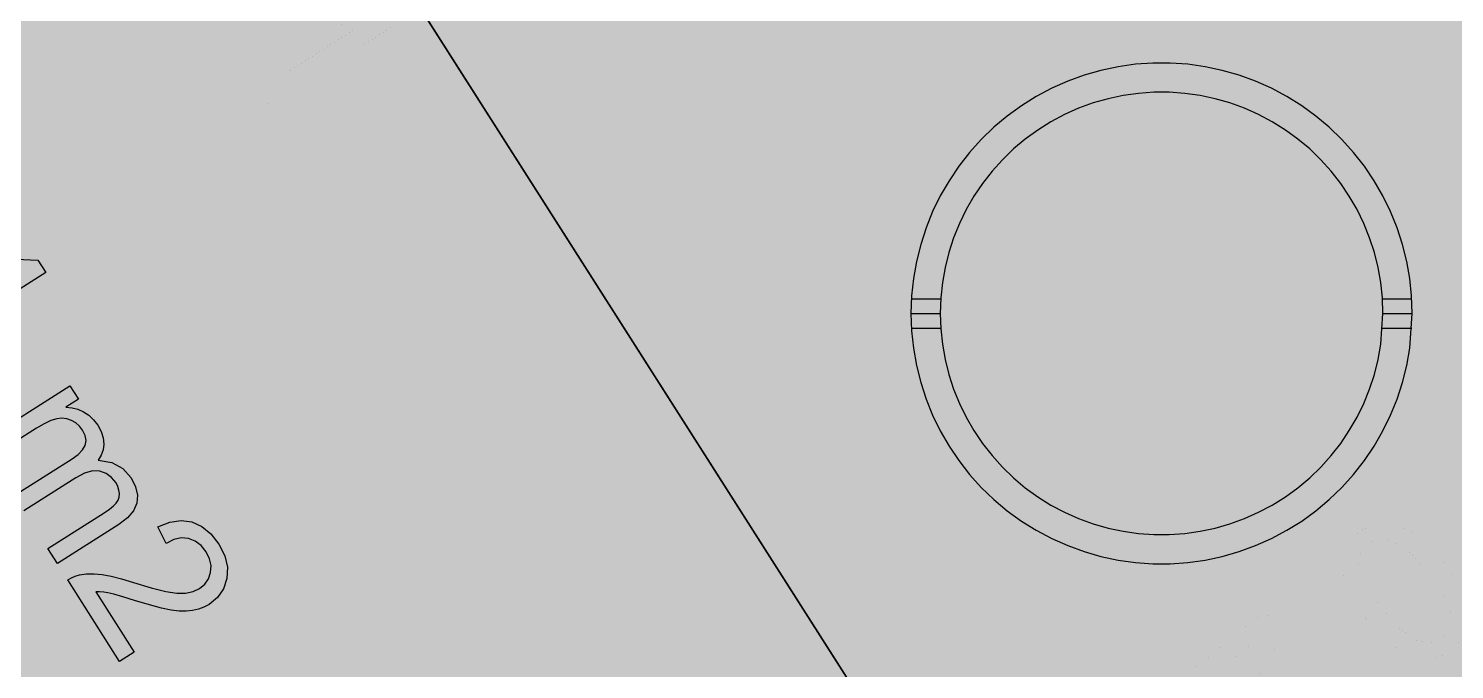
# Model space of a CAD drawing. Extents: x -5280327 to 29700, y -3925683 to 5564800.
# Drawn here: x 19297.6 to 19679.6, y 4095 to 4266.9 of the extents above; entities that cross this region are included whole.
import ezdxf

# ---------------------------------------------------------------- set-up
doc = ezdxf.new("R2010")
doc.units = 0
doc.linetypes.add('6', pattern=[2640.874023, 1320.437012, -1320.437012])
doc.layers.get('0').update_dxf_attribs({"linetype": 'CONTINUOUS'})
for name, color, linetype in [('31_PREDIOS_TOTAL', 7, 'CONTINUOUS'), ('CIRCULO', 7, 'CONTINUOUS'), ('LOTES', 7, 'CONTINUOUS')]:
    doc.layers.add(name, color=color, linetype=linetype)

msp = doc.modelspace()

# ---------------------------------------------------------------- linework, layer by layer
at = {"color": 7, "linetype": '6', "const_width": 10343.08}
msp.add_lwpolyline([(0, 29405.62), (24528.32, 0)], dxfattribs=at)
msp.add_lwpolyline([(0, 29405.62), (24528.32, 0)], dxfattribs=at)
at = {"layer": '31_PREDIOS_TOTAL', "color": 7, "const_width": 0.00153}
for points in [[(19361.88, 4246.22), (19359.29, 4250.28), (19385.14, 4266.74), (19385.14, 4266.74), (19383.52, 4267.22), (19381.78, 4267.91), (19379.9, 4268.8), (19379.9, 4268.8), (19378.07, 4269.79), (19376.47, 4270.76), (19375.09, 4271.73), (19379.01, 4274.23), (19379.01, 4274.23), (19381.53, 4272.78), (19384.09, 4271.62), (19386.67, 4270.75), (19386.67, 4270.75), (19389.15, 4270.17), (19391.39, 4269.91), (19393.38, 4269.96), (19395.05, 4267.34), (19361.88, 4246.22)], [(19656.49, 4108.04), (19656.49, 4108.04), (19653.9, 4111.51), (19651.93, 4114.71), (19650.59, 4117.64), (19650.59, 4117.64), (19649.82, 4120.36), (19649.55, 4122.95), (19649.8, 4125.39), (19649.8, 4125.39), (19650.58, 4127.67), (19651.94, 4129.75), (19653.88, 4131.63), (19653.88, 4131.63), (19655.53, 4132.79), (19657.24, 4133.61), (19658.98, 4134.11), (19658.98, 4134.11), (19660.75, 4134.3), (19662.54, 4134.17), (19664.33, 4133.73), (19664.33, 4133.73), (19666.15, 4133), (19668, 4132), (19669.88, 4130.72), (19669.88, 4130.72), (19671.87, 4129.04), (19674.03, 4126.82), (19676.38, 4124.07), (19676.38, 4124.07), (19678.95, 4120.62), (19680.91, 4117.44)], [(19660.34, 4111.14), (19664.12, 4106.85), (19667.39, 4103.99), (19670.16, 4102.56), (19670.16, 4102.56), (19672.53, 4102.2), (19674.65, 4102.54), (19676.5, 4103.58), (19676.5, 4103.58), (19677.9, 4105.17), (19678.68, 4107.16), (19678.82, 4109.57), (19678.82, 4109.57), (19678.01, 4112.57), (19675.91, 4116.37), (19672.53, 4120.97), (19672.53, 4120.97), (19668.74, 4125.27), (19665.47, 4128.13), (19662.71, 4129.55), (19662.71, 4129.55), (19660.33, 4129.91), (19658.21, 4129.56), (19656.33, 4128.5), (19656.33, 4128.5), (19654.93, 4126.96), (19654.14, 4125.13), (19653.98, 4123), (19653.98, 4123), (19654.82, 4119.75), (19656.94, 4115.79), (19660.34, 4111.14)], [(19609.08, 4094.66), (19628.82, 4110.57), (19631.17, 4107.66), (19631.17, 4107.66), (19631.08, 4103.81), (19631.37, 4099.51), (19632.03, 4094.77)], [(19680.92, 4102.39), (19678.98, 4100.5), (19678.98, 4100.5), (19675.97, 4098.65), (19672.81, 4097.84), (19669.5, 4098.07), (19669.5, 4098.07), (19665.35, 4099.79), (19661.02, 4103.11), (19656.49, 4108.04)], [(19627.97, 4090.79), (19627.28, 4095.16), (19626.93, 4099.27), (19626.92, 4103.1), (19611.98, 4091.06)]]:
    msp.add_lwpolyline(points, dxfattribs=at)
at = {"layer": '31_PREDIOS_TOTAL', "color": 7}
for points in [[(19266.57, 4184.5, 33030.86), (19274.48, 4189.52, 33030.86), (19265.38, 4203.87, 33030.86), (19269.1, 4206.23, 33030.86), (19300.11, 4204.74, 33030.86), (19302.21, 4201.43, 33030.86), (19280.78, 4187.83, 33030.86), (19283.62, 4183.36, 33030.86), (19279.9, 4181, 33030.86), (19277.06, 4185.46, 33030.86), (19269.14, 4180.44, 33030.86), (19266.57, 4184.5, 33030.86)], [(19284.73, 4155.87, 33030.86), (19308.69, 4171.08, 33030.86), (19310.99, 4167.45, 33030.86), (19307.63, 4165.31, 33030.86), (19307.63, 4165.31, 33030.86), (19309.26, 4165.18, 33030.86), (19310.84, 4164.78, 33030.86), (19312.37, 4164.11, 33030.86), (19312.37, 4164.11, 33030.86), (19313.79, 4163.18, 33030.86), (19315.05, 4161.99, 33030.86), (19316.15, 4160.53, 33030.86), (19316.15, 4160.53, 33030.86), (19317.08, 4158.78, 33030.86), (19317.64, 4157.09, 33030.86), (19317.81, 4155.46, 33030.86), (19317.81, 4155.46, 33030.86), (19317.63, 4153.91, 33030.86), (19317.1, 4152.45, 33030.86), (19316.25, 4151.1, 33030.86), (19316.25, 4151.1, 33030.86), (19319.9, 4150.49, 33030.86), (19322.86, 4148.92, 33030.86), (19325.14, 4146.36, 33030.86), (19325.14, 4146.36, 33030.86), (19326.31, 4144.03, 33030.86), (19326.81, 4141.79, 33030.86), (19326.64, 4139.63, 33030.86), (19326.64, 4139.63, 33030.86), (19325.77, 4137.58, 33030.86), (19324.15, 4135.65, 33030.86), (19321.78, 4133.85, 33030.86), (19305.34, 4123.42, 33030.86), (19302.77, 4127.45, 33030.86), (19317.86, 4137.03, 33030.86), (19317.86, 4137.03, 33030.86), (19319.31, 4138.01, 33030.86), (19320.39, 4138.89, 33030.86), (19321.12, 4139.65, 33030.86), (19321.12, 4139.65, 33030.86), (19321.58, 4140.41, 33030.86), (19321.85, 4141.26, 33030.86), (19321.94, 4142.18, 33030.86), (19321.94, 4142.18, 33030.86), (19321.84, 4143.14, 33030.86), (19321.54, 4144.09, 33030.86), (19321.05, 4145.03, 33030.86), (19321.05, 4145.03, 33030.86), (19319.85, 4146.5, 33030.86), (19318.4, 4147.55, 33030.86), (19316.7, 4148.16, 33030.86), (19316.7, 4148.16, 33030.86), (19314.77, 4148.24, 33030.86), (19312.62, 4147.65, 33030.86), (19310.26, 4146.42, 33030.86), (19296.35, 4137.58, 33030.86)], [(19293.77, 4141.64, 33030.86), (19309.33, 4151.52, 33030.86), (19309.33, 4151.52, 33030.86), (19310.92, 4152.68, 33030.86), (19312.06, 4153.87, 33030.86), (19312.76, 4155.09, 33030.86), (19312.76, 4155.09, 33030.86), (19313.01, 4156.37, 33030.86), (19312.77, 4157.74, 33030.86), (19312.05, 4159.2, 33030.86), (19312.05, 4159.2, 33030.86), (19311.25, 4160.25, 33030.86), (19310.28, 4161.11, 33030.86), (19309.14, 4161.79, 33030.86), (19309.14, 4161.79, 33030.86), (19307.89, 4162.23, 33030.86), (19306.56, 4162.38, 33030.86), (19305.16, 4162.23, 33030.86), (19305.16, 4162.23, 33030.86), (19303.6, 4161.75, 33030.86), (19301.8, 4160.91, 33030.86), (19299.74, 4159.7, 33030.86), (19287.31, 4151.81, 33030.86)], [(19325.89, 4099.66, 33030.86), (19321.99, 4097.19, 33030.86), (19308.11, 4119.04, 33030.86), (19308.11, 4119.04, 33030.86), (19309.1, 4119.62, 33030.86), (19310.14, 4120.06, 33030.86), (19311.24, 4120.36, 33030.86), (19311.24, 4120.36, 33030.86), (19313.14, 4120.63, 33030.86), (19315.17, 4120.67, 33030.86), (19317.33, 4120.48, 33030.86), (19317.33, 4120.48, 33030.86), (19319.74, 4120.03, 33030.86), (19322.53, 4119.32, 33030.86), (19325.71, 4118.34, 33030.86), (19325.71, 4118.34, 33030.86), (19330.49, 4116.88, 33030.86), (19334.36, 4115.93, 33030.86), (19337.34, 4115.5, 33030.86), (19337.34, 4115.5, 33030.86), (19339.7, 4115.52, 33030.86), (19341.72, 4115.93, 33030.86), (19343.42, 4116.71, 33030.86), (19343.42, 4116.71, 33030.86), (19344.83, 4117.87, 33030.86), (19345.82, 4119.3, 33030.86), (19346.4, 4121.02, 33030.86), (19346.4, 4121.02, 33030.86), (19346.52, 4122.87, 33030.86), (19346.12, 4124.72, 33030.86), (19345.2, 4126.57, 33030.86), (19345.2, 4126.57, 33030.86), (19343.85, 4128.27, 33030.86), (19342.27, 4129.46, 33030.86), (19340.46, 4130.14, 33030.86), (19340.46, 4130.14, 33030.86), (19338.52, 4130.28, 33030.86), (19336.52, 4129.85, 33030.86), (19334.46, 4128.83, 33030.86), (19332.24, 4133.28, 33030.86), (19332.24, 4133.28, 33030.86), (19335.45, 4134.55, 33030.86), (19338.51, 4134.98, 33030.86), (19341.4, 4134.57, 33030.86), (19341.4, 4134.57, 33030.86), (19344.08, 4133.36, 33030.86), (19346.49, 4131.37, 33030.86), (19348.62, 4128.61, 33030.86), (19348.62, 4128.61, 33030.86), (19350.2, 4125.47, 33030.86), (19350.91, 4122.41, 33030.86), (19350.76, 4119.4, 33030.86), (19350.76, 4119.4, 33030.86), (19349.84, 4116.66, 33030.86), (19348.25, 4114.35, 33030.86), (19345.98, 4112.48, 33030.86), (19345.98, 4112.48, 33030.86), (19344.61, 4111.73, 33030.86), (19343.14, 4111.18, 33030.86), (19341.56, 4110.81, 33030.86), (19341.56, 4110.81, 33030.86), (19339.84, 4110.65, 33030.86), (19337.93, 4110.69, 33030.86), (19335.82, 4110.95, 33030.86), (19335.82, 4110.95, 33030.86), (19333.25, 4111.47, 33030.86), (19329.99, 4112.33, 33030.86), (19326.02, 4113.51, 33030.86), (19326.02, 4113.51, 33030.86), (19322.84, 4114.5, 33030.86), (19320.46, 4115.18, 33030.86), (19318.88, 4115.56, 33030.86), (19318.88, 4115.56, 33030.86), (19317.74, 4115.75, 33030.86), (19316.64, 4115.86, 33030.86), (19315.6, 4115.88, 33030.86), (19325.89, 4099.66, 33030.86)]]:
    msp.add_polyline3d(points, dxfattribs=at)
at = {"layer": '@NUMEROS DE LOTES', "color": 7, "const_width": 9.98}
for points in [[(19617.93, 4206.66), (19602.78, 4204.79), (19602.78, 4204.79), (19602.29, 4206.71), (19601.63, 4208.2), (19600.78, 4209.28), (19600.78, 4209.28), (19599.77, 4210.01), (19598.62, 4210.45), (19597.32, 4210.59), (19597.32, 4210.59), (19595.03, 4210.18), (19593.11, 4208.93), (19591.56, 4206.85), (19591.56, 4206.85), (19590.65, 4204.37), (19589.91, 4200.53), (19589.35, 4195.33), (19589.35, 4195.33), (19591.19, 4197.02), (19593.06, 4198.38), (19594.96, 4199.43), (19594.96, 4199.43), (19596.98, 4200.16), (19599.2, 4200.61), (19601.62, 4200.75), (19601.62, 4200.75), (19606.26, 4200.17), (19610.39, 4198.43), (19614.02, 4195.52), (19614.02, 4195.52), (19616.84, 4191.72), (19618.53, 4187.29), (19619.09, 4182.24), (19619.09, 4182.24), (19618.8, 4178.73), (19617.95, 4175.42), (19616.53, 4172.33), (19616.53, 4172.33), (19614.6, 4169.58), (19612.23, 4167.32), (19609.42, 4165.54), (19609.42, 4165.54), (19606.13, 4164.26), (19602.34, 4163.5), (19598.03, 4163.24), (19598.03, 4163.24), (19592.91, 4163.55), (19588.51, 4164.49), (19584.83, 4166.04), (19584.83, 4166.04), (19581.73, 4168.29), (19579.08, 4171.27), (19576.88, 4175), (19576.88, 4175), (19575.23, 4179.55), (19574.24, 4184.98), (19573.91, 4191.29), (19573.91, 4191.29), (19574.6, 4200.31), (19576.68, 4207.56), (19580.15, 4213.04), (19580.15, 4213.04), (19584.85, 4216.87), (19590.63, 4219.17), (19597.47, 4219.94), (19597.47, 4219.94), (19601.53, 4219.77), (19604.98, 4219.27), (19607.81, 4218.43), (19607.81, 4218.43), (19610.2, 4217.26), (19612.3, 4215.78), (19614.11, 4213.99), (19614.11, 4213.99), (19615.65, 4211.88), (19616.92, 4209.44), (19617.93, 4206.66)], [(19589.88, 4182.24), (19590.13, 4179.49), (19590.87, 4177.16), (19592.12, 4175.26), (19592.12, 4175.26), (19593.73, 4173.86), (19595.56, 4173.02), (19597.62, 4172.74), (19597.62, 4172.74), (19599.51, 4172.99), (19601.18, 4173.75), (19602.63, 4175.02), (19602.63, 4175.02), (19603.75, 4176.79), (19604.43, 4179.06), (19604.65, 4181.83), (19604.65, 4181.83), (19604.42, 4184.68), (19603.72, 4187.03), (19602.56, 4188.9), (19602.56, 4188.9), (19601.05, 4190.25), (19599.32, 4191.06), (19597.36, 4191.33), (19597.36, 4191.33), (19595.35, 4191.07), (19593.58, 4190.28), (19592.03, 4188.97), (19592.03, 4188.97), (19590.83, 4187.18), (19590.12, 4184.93), (19589.88, 4182.24)]]:
    msp.add_lwpolyline(points, dxfattribs=at)
at = {"layer": 'CIRCULO', "color": 7}
for points in [[(19668.29, 4190.48), (19668.12, 4195.17), (19667.63, 4199.83), (19666.82, 4204.44), (19665.69, 4208.99), (19664.24, 4213.45), (19662.48, 4217.79), (19660.43, 4222.01), (19658.09, 4226.06), (19655.47, 4229.95), (19652.58, 4233.64), (19649.44, 4237.12), (19646.07, 4240.38), (19642.48, 4243.39), (19638.69, 4246.15), (19634.72, 4248.63), (19630.58, 4250.83), (19626.3, 4252.74), (19621.9, 4254.34), (19617.39, 4255.63), (19612.81, 4256.6), (19608.17, 4257.26), (19603.49, 4257.58), (19598.8, 4257.58), (19594.13, 4257.26), (19589.49, 4256.6), (19584.91, 4255.63), (19580.4, 4254.34), (19576, 4252.74), (19571.72, 4250.83), (19567.58, 4248.63), (19563.6, 4246.15), (19559.81, 4243.39), (19556.22, 4240.38), (19552.85, 4237.12), (19549.72, 4233.64), (19546.83, 4229.95), (19544.21, 4226.06), (19541.87, 4222.01), (19539.81, 4217.79), (19538.06, 4213.45), (19536.61, 4208.99), (19535.48, 4204.44), (19534.66, 4199.83), (19534.17, 4195.17), (19534.01, 4190.48), (19534.17, 4185.8), (19534.66, 4181.14), (19535.48, 4176.53), (19536.61, 4171.98), (19538.06, 4167.52), (19539.81, 4163.18), (19541.87, 4158.96), (19544.21, 4154.91), (19546.83, 4151.02), (19549.72, 4147.33), (19552.85, 4143.85), (19556.22, 4140.59), (19559.81, 4137.58), (19563.6, 4134.82), (19567.58, 4132.34), (19571.72, 4130.14), (19576, 4128.23), (19580.4, 4126.63), (19584.91, 4125.34), (19589.49, 4124.37), (19594.13, 4123.71), (19598.8, 4123.39), (19603.49, 4123.39), (19608.17, 4123.71), (19612.81, 4124.37), (19617.39, 4125.34), (19621.9, 4126.63), (19626.3, 4128.23), (19630.58, 4130.14), (19634.72, 4132.34), (19638.69, 4134.82), (19642.48, 4137.58), (19646.07, 4140.59), (19649.44, 4143.85), (19652.58, 4147.33), (19655.47, 4151.02), (19658.09, 4154.91), (19660.43, 4158.96), (19662.48, 4163.18), (19664.24, 4167.52), (19665.69, 4171.98), (19666.82, 4176.53), (19667.63, 4181.14), (19668.29, 4190.48)], [(19660.45, 4190.48), (19660.31, 4194.62), (19659.88, 4198.74), (19659.16, 4202.82), (19658.16, 4206.83), (19656.88, 4210.77), (19655.33, 4214.61), (19653.51, 4218.33), (19651.44, 4221.91), (19649.13, 4225.34), (19646.58, 4228.61), (19643.81, 4231.68), (19640.83, 4234.56), (19637.66, 4237.22), (19634.31, 4239.65), (19630.8, 4241.85), (19627.15, 4243.79), (19623.36, 4245.47), (19619.47, 4246.89), (19615.5, 4248.03), (19611.45, 4248.89), (19607.35, 4249.47), (19603.22, 4249.76), (19599.08, 4249.76), (19594.95, 4249.47), (19590.85, 4248.89), (19586.8, 4248.03), (19582.82, 4246.89), (19578.93, 4245.47), (19575.15, 4243.79), (19571.49, 4241.85), (19567.98, 4239.65), (19564.64, 4237.22), (19561.46, 4234.56), (19558.49, 4231.68), (19555.72, 4228.61), (19553.17, 4225.34), (19550.85, 4221.91), (19548.78, 4218.33), (19546.97, 4214.61), (19545.42, 4210.77), (19544.14, 4206.83), (19543.14, 4202.82), (19542.42, 4198.74), (19541.99, 4194.62), (19541.84, 4190.48), (19541.99, 4186.35), (19542.42, 4182.23), (19543.14, 4178.15), (19544.14, 4174.14), (19545.42, 4170.2), (19546.97, 4166.36), (19548.78, 4162.64), (19550.85, 4159.06), (19553.17, 4155.63), (19555.72, 4152.36), (19558.49, 4149.29), (19561.46, 4146.41), (19564.64, 4143.75), (19567.98, 4141.32), (19571.49, 4139.12), (19575.15, 4137.18), (19578.93, 4135.5), (19582.82, 4134.08), (19586.8, 4132.94), (19590.85, 4132.08), (19594.95, 4131.5), (19599.08, 4131.21), (19603.22, 4131.21), (19607.35, 4131.5), (19611.45, 4132.08), (19615.5, 4132.94), (19619.47, 4134.08), (19623.36, 4135.5), (19627.15, 4137.18), (19630.8, 4139.12), (19634.31, 4141.32), (19637.66, 4143.75), (19640.83, 4146.41), (19643.81, 4149.29), (19646.58, 4152.36), (19649.13, 4155.63), (19651.44, 4159.06), (19653.51, 4162.64), (19655.33, 4166.36), (19656.88, 4170.2), (19658.16, 4174.14), (19659.16, 4178.15), (19659.88, 4182.23), (19660.45, 4190.48)], [(19534.12, 4194.4), (19541.97, 4194.4)], [(19660.33, 4194.4), (19668.17, 4194.4)], [(19534.01, 4190.48), (19541.84, 4190.48)], [(19660.45, 4190.48), (19668.29, 4190.48)], [(19534.12, 4186.57), (19541.97, 4186.57)], [(19660.33, 4186.57), (19668.17, 4186.57)]]:
    msp.add_lwpolyline(points, dxfattribs=at)
at = {"layer": 'LOTES', "color": 7}
for points in [[(19397.35, 4790.86), (19175.55, 4628.77), (19573.34, 4004.06), (19788.1, 4177.21), (19397.35, 4790.86)], [(19175.55, 4628.77), (18953.75, 4466.67), (19358.58, 3830.9), (19573.34, 4004.06), (19175.55, 4628.77)]]:
    msp.add_lwpolyline(points, dxfattribs=at)
for points in [[(18740.07, 5312.68, 66061.73), (19573.34, 4004.06, 66061.73)], [(19788.1, 4177.21, 33030.86), (19397.35, 4790.86, 33030.86), (19175.55, 4628.77, 33030.86), (19573.34, 4004.06, 33030.86)], [(19573.34, 4004.06, 33030.86), (19175.55, 4628.77, 33030.86), (18953.75, 4466.67, 33030.86), (19358.58, 3830.9, 33030.86)]]:
    msp.add_polyline3d(points, dxfattribs=at)

doc.saveas('drawing.dxf')
